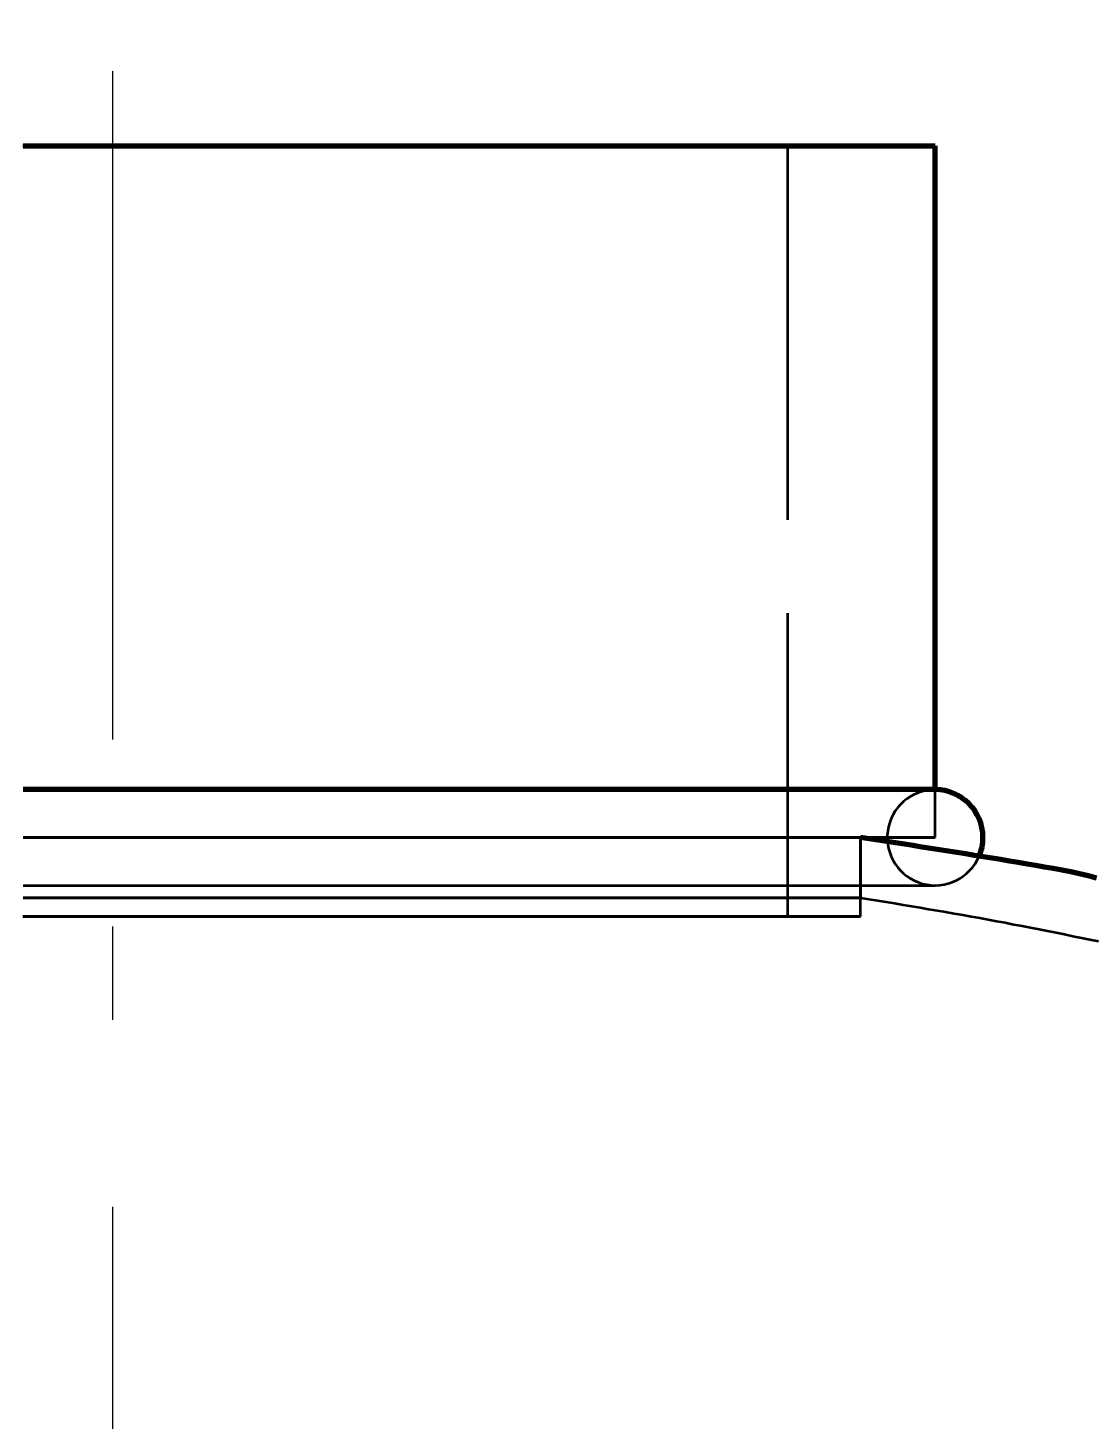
# Model space of a CAD drawing. Header units: millimetres. Extents: x 0 to 594, y 0 to 420.
# Drawn here: x 117.84 to 129.23, y 324.15 to 339.04 of the extents above; entities that cross this region are included whole.
import ezdxf

# ---------------------------------------------------------------- set-up
doc = ezdxf.new("R2010")
doc.units = ezdxf.units.MM
doc.linetypes.add('IRAM-E-TRAZOS', pattern=[5, 4, -1])
doc.linetypes.add('IRAM-F-TRAZO-PUNTO', pattern=[20, 15, -2, 1, -2])
for name, color, linetype, lineweight in [('01-VISIBLE', 7, 'CONTINUOUS', 70), ('02-OCULTA', 4, 'IRAM-E-TRAZOS', 35), ('03-EJE', 1, 'IRAM-F-TRAZO-PUNTO', 18), ('04-COTA', 3, 'CONTINUOUS', 18)]:
    doc.layers.add(name, color=color, linetype=linetype, lineweight=lineweight)
doc.styles.add('ISO3098', font='isocpeur.ttf')
doc.dimstyles.new('FLAMA-IRAM', dxfattribs={"dimtxt": 3.5, "dimasz": 3.5, "dimexe": 2, "dimexo": 1.5, "dimgap": 1, "dimtad": 1, "dimdec": 1, "dimtxsty": 'ISO3098', "dimblk": 'IRAM_FLECHA', "dimblk1": 'IRAM_FLECHA', "dimblk2": 'IRAM_FLECHA', "dimcen": 2.5, "dimclrd": 3, "dimclre": 3, "dimclrt": 3, "dimazin": 3, "dimtfac": 1, "dimtmove": 0, "dimatfit": 3, "dimlwd": 18, "dimlwe": 18})

# ---------------------------------------------------------------- blocks, each defined once
blk = doc.blocks.new('IRAM_FLECHA')
blk.add_solid([(0, 0), (-1, 0.125), (-1, -0.125)])

msp = doc.modelspace()

# ---------------------------------------------------------------- linework, layer by layer
at = {"layer": '01-VISIBLE'}
msp.add_line((127.55, 330.888), (127.55, 337.776), dxfattribs=at)
for points in [[(117.79, 337.776), (117.87, 337.776), (117.95, 337.776), (118.03, 337.776), (118.11, 337.776), (118.19, 337.776), (118.27, 337.776), (118.35, 337.776), (118.43, 337.776), (118.51, 337.776), (118.59, 337.776), (118.67, 337.776), (118.75, 337.776), (118.83, 337.776), (118.91, 337.776), (118.99, 337.776), (119.07, 337.776), (119.15, 337.776), (119.23, 337.776), (119.31, 337.776), (119.39, 337.776), (119.47, 337.776), (119.55, 337.776), (119.63, 337.776), (119.71, 337.776), (119.79, 337.776), (119.87, 337.776), (119.95, 337.776), (120.03, 337.776), (120.11, 337.776), (120.19, 337.776), (120.27, 337.776), (120.35, 337.776), (120.43, 337.776), (120.51, 337.776), (120.59, 337.776), (120.67, 337.776), (120.75, 337.776), (120.83, 337.776), (120.91, 337.776), (120.99, 337.776), (121.07, 337.776), (121.15, 337.776), (121.23, 337.776), (121.31, 337.776), (121.39, 337.776), (121.47, 337.776), (121.55, 337.776), (121.63, 337.776), (121.71, 337.776), (121.79, 337.776), (121.87, 337.776), (121.95, 337.776), (122.03, 337.776), (122.11, 337.776), (122.19, 337.776), (122.27, 337.776), (122.35, 337.776), (122.43, 337.776), (122.51, 337.776), (122.59, 337.776), (122.67, 337.776), (122.75, 337.776), (122.83, 337.776), (122.91, 337.776), (122.99, 337.776), (123.07, 337.776), (123.15, 337.776), (123.23, 337.776), (123.31, 337.776), (123.39, 337.776), (123.47, 337.776), (123.55, 337.776), (123.63, 337.776), (123.71, 337.776), (123.79, 337.776), (123.87, 337.776), (123.95, 337.776), (124.03, 337.776), (124.11, 337.776), (124.19, 337.776), (124.27, 337.776), (124.35, 337.776), (124.43, 337.776), (124.51, 337.776), (124.59, 337.776), (124.67, 337.776), (124.75, 337.776), (124.83, 337.776), (124.91, 337.776), (124.99, 337.776), (125.07, 337.776), (125.15, 337.776), (125.23, 337.776), (125.31, 337.776), (125.39, 337.776), (125.47, 337.776), (125.55, 337.776), (125.63, 337.776), (125.71, 337.776), (125.79, 337.776), (125.87, 337.776), (125.95, 337.776), (126.03, 337.776), (126.11, 337.776), (126.19, 337.776), (126.27, 337.776), (126.35, 337.776), (126.43, 337.776), (126.51, 337.776), (126.59, 337.776), (126.67, 337.776), (126.75, 337.776), (126.83, 337.776), (126.91, 337.776), (126.99, 337.776), (127.07, 337.776), (127.15, 337.776), (127.23, 337.776), (127.31, 337.776), (127.39, 337.776), (127.47, 337.776), (127.55, 337.776)], [(127.55, 330.888), (127.47, 330.888), (127.39, 330.888), (127.31, 330.888), (127.23, 330.888), (127.15, 330.888), (127.07, 330.888), (126.99, 330.888), (126.91, 330.888), (126.83, 330.888), (126.75, 330.888), (126.67, 330.888), (126.59, 330.888), (126.51, 330.888), (126.43, 330.888), (126.35, 330.888), (126.27, 330.888), (126.19, 330.888), (126.11, 330.888), (126.03, 330.888), (125.95, 330.888), (125.87, 330.888), (125.79, 330.888), (125.71, 330.888), (125.63, 330.888), (125.55, 330.888), (125.47, 330.888), (125.39, 330.888), (125.31, 330.888), (125.23, 330.888), (125.15, 330.888), (125.07, 330.888), (124.99, 330.888), (124.91, 330.888), (124.83, 330.888), (124.75, 330.888), (124.67, 330.888), (124.59, 330.888), (124.51, 330.888), (124.43, 330.888), (124.35, 330.888), (124.27, 330.888), (124.19, 330.888), (124.11, 330.888), (124.03, 330.888), (123.95, 330.888), (123.87, 330.888), (123.79, 330.888), (123.71, 330.888), (123.63, 330.888), (123.55, 330.888), (123.47, 330.888), (123.39, 330.888), (123.31, 330.888), (123.23, 330.888), (123.15, 330.888), (123.07, 330.888), (122.99, 330.888), (122.91, 330.888), (122.83, 330.888), (122.75, 330.888), (122.67, 330.888), (122.59, 330.888), (122.51, 330.888), (122.43, 330.888), (122.35, 330.888), (122.27, 330.888), (122.19, 330.888), (122.11, 330.888), (122.03, 330.888), (121.95, 330.888), (121.87, 330.888), (121.79, 330.888), (121.71, 330.888), (121.63, 330.888), (121.55, 330.888), (121.47, 330.888), (121.39, 330.888), (121.31, 330.888), (121.23, 330.888), (121.15, 330.888), (121.07, 330.888), (120.99, 330.888), (120.91, 330.888), (120.83, 330.888), (120.75, 330.888), (120.67, 330.888), (120.59, 330.888), (120.51, 330.888), (120.43, 330.888), (120.35, 330.888), (120.27, 330.888), (120.19, 330.888), (120.11, 330.888), (120.03, 330.888), (119.95, 330.888), (119.87, 330.888), (119.79, 330.888), (119.71, 330.888), (119.63, 330.888), (119.55, 330.888), (119.47, 330.888), (119.39, 330.888), (119.31, 330.888), (119.23, 330.888), (119.15, 330.888), (119.07, 330.888), (118.99, 330.888), (118.91, 330.888), (118.83, 330.888), (118.75, 330.888), (118.67, 330.888), (118.59, 330.888), (118.51, 330.888), (118.43, 330.888), (118.35, 330.888), (118.27, 330.888), (118.19, 330.888), (118.11, 330.888), (118.03, 330.888), (117.95, 330.888), (117.87, 330.888), (117.79, 330.888)], [(129.278, 329.942), (129.186, 329.966), (129.094, 329.987), (129.001, 330.007), (128.908, 330.025), (128.814, 330.043), (128.721, 330.06), (128.627, 330.076), (128.534, 330.092), (128.44, 330.108), (128.346, 330.124), (128.253, 330.139), (128.159, 330.155), (128.065, 330.17), (127.972, 330.185), (127.878, 330.2), (127.784, 330.215), (127.69, 330.23), (127.596, 330.244), (127.503, 330.259), (127.409, 330.274), (127.315, 330.289), (127.221, 330.303), (127.127, 330.318), (127.034, 330.332), (126.94, 330.347), (126.846, 330.361), (126.752, 330.376)]]:
    msp.add_lwpolyline(points, dxfattribs=at)
for start, end in [(0, 90), (-22.9058, 0)]:
    msp.add_arc((127.55, 330.376), 0.512, start, end, dxfattribs=at)
at = {"layer": '02-OCULTA'}
for p, q in [((125.97, 337.776), (125.97, 329.531)), ((127.55, 330.376), (127.55, 330.888)), ((126.75, 330.376), (126.75, 329.731)), ((126.752, 329.531), (126.752, 330.376))]:
    msp.add_line(p, q, dxfattribs=at)
for points in [[(125.97, 337.776), (125.89, 337.776), (125.81, 337.776), (125.729, 337.776), (125.649, 337.776), (125.569, 337.776), (125.489, 337.776), (125.408, 337.776), (125.328, 337.776), (125.248, 337.776), (125.168, 337.776), (125.088, 337.776), (125.007, 337.776), (124.927, 337.776), (124.847, 337.776), (124.767, 337.776), (124.686, 337.776), (124.606, 337.776), (124.526, 337.776), (124.446, 337.776), (124.366, 337.776), (124.285, 337.776), (124.205, 337.776), (124.125, 337.776), (124.045, 337.776), (123.964, 337.776), (123.884, 337.776), (123.804, 337.776), (123.724, 337.776), (123.644, 337.776), (123.563, 337.776), (123.483, 337.776), (123.403, 337.776), (123.323, 337.776), (123.242, 337.776), (123.162, 337.776), (123.082, 337.776), (123.002, 337.776), (122.922, 337.776), (122.841, 337.776), (122.761, 337.776), (122.681, 337.776), (122.601, 337.776), (122.52, 337.776), (122.44, 337.776), (122.36, 337.776), (122.28, 337.776), (122.2, 337.776), (122.119, 337.776), (122.039, 337.776), (121.959, 337.776), (121.879, 337.776), (121.798, 337.776), (121.718, 337.776), (121.638, 337.776), (121.558, 337.776), (121.478, 337.776), (121.397, 337.776), (121.317, 337.776), (121.237, 337.776), (121.157, 337.776), (121.076, 337.776), (120.996, 337.776), (120.916, 337.776), (120.836, 337.776), (120.756, 337.776), (120.675, 337.776), (120.595, 337.776), (120.515, 337.776), (120.435, 337.776), (120.354, 337.776), (120.274, 337.776), (120.194, 337.776), (120.114, 337.776), (120.034, 337.776), (119.953, 337.776), (119.873, 337.776), (119.793, 337.776), (119.713, 337.776), (119.632, 337.776), (119.552, 337.776), (119.472, 337.776), (119.392, 337.776), (119.312, 337.776), (119.231, 337.776), (119.151, 337.776), (119.071, 337.776), (118.991, 337.776), (118.91, 337.776), (118.83, 337.776), (118.75, 337.776), (118.67, 337.776), (118.59, 337.776), (118.509, 337.776), (118.429, 337.776), (118.349, 337.776), (118.269, 337.776), (118.188, 337.776), (118.108, 337.776), (118.028, 337.776), (117.948, 337.776), (117.868, 337.776), (117.787, 337.776)], [(117.787, 337.776), (117.868, 337.776), (117.948, 337.776), (118.028, 337.776), (118.108, 337.776), (118.188, 337.776), (118.269, 337.776), (118.349, 337.776), (118.429, 337.776), (118.509, 337.776), (118.59, 337.776), (118.67, 337.776), (118.75, 337.776), (118.83, 337.776), (118.91, 337.776), (118.991, 337.776), (119.071, 337.776), (119.151, 337.776), (119.231, 337.776), (119.312, 337.776), (119.392, 337.776), (119.472, 337.776), (119.552, 337.776), (119.632, 337.776), (119.713, 337.776), (119.793, 337.776), (119.873, 337.776), (119.953, 337.776), (120.034, 337.776), (120.114, 337.776), (120.194, 337.776), (120.274, 337.776), (120.354, 337.776), (120.435, 337.776), (120.515, 337.776), (120.595, 337.776), (120.675, 337.776), (120.756, 337.776), (120.836, 337.776), (120.916, 337.776), (120.996, 337.776), (121.076, 337.776), (121.157, 337.776), (121.237, 337.776), (121.317, 337.776), (121.397, 337.776), (121.478, 337.776), (121.558, 337.776), (121.638, 337.776), (121.718, 337.776), (121.798, 337.776), (121.879, 337.776), (121.959, 337.776), (122.039, 337.776), (122.119, 337.776), (122.2, 337.776), (122.28, 337.776), (122.36, 337.776), (122.44, 337.776), (122.52, 337.776), (122.601, 337.776), (122.681, 337.776), (122.761, 337.776), (122.841, 337.776), (122.922, 337.776), (123.002, 337.776), (123.082, 337.776), (123.162, 337.776), (123.242, 337.776), (123.323, 337.776), (123.403, 337.776), (123.483, 337.776), (123.563, 337.776), (123.644, 337.776), (123.724, 337.776), (123.804, 337.776), (123.884, 337.776), (123.964, 337.776), (124.045, 337.776), (124.125, 337.776), (124.205, 337.776), (124.285, 337.776), (124.366, 337.776), (124.446, 337.776), (124.526, 337.776), (124.606, 337.776), (124.686, 337.776), (124.767, 337.776), (124.847, 337.776), (124.927, 337.776), (125.007, 337.776), (125.088, 337.776), (125.168, 337.776), (125.248, 337.776), (125.328, 337.776), (125.408, 337.776), (125.489, 337.776), (125.569, 337.776), (125.649, 337.776), (125.729, 337.776), (125.81, 337.776), (125.89, 337.776), (125.97, 337.776)], [(127.55, 337.776), (127.47, 337.776), (127.39, 337.776), (127.31, 337.776), (127.23, 337.776), (127.15, 337.776), (127.07, 337.776), (126.99, 337.776), (126.91, 337.776), (126.83, 337.776), (126.75, 337.776), (126.67, 337.776), (126.59, 337.776), (126.51, 337.776), (126.43, 337.776), (126.35, 337.776), (126.27, 337.776), (126.19, 337.776), (126.11, 337.776), (126.03, 337.776), (125.95, 337.776), (125.87, 337.776), (125.79, 337.776), (125.71, 337.776), (125.63, 337.776), (125.55, 337.776), (125.47, 337.776), (125.39, 337.776), (125.31, 337.776), (125.23, 337.776), (125.15, 337.776), (125.07, 337.776), (124.99, 337.776), (124.91, 337.776), (124.83, 337.776), (124.75, 337.776), (124.67, 337.776), (124.59, 337.776), (124.51, 337.776), (124.43, 337.776), (124.35, 337.776), (124.27, 337.776), (124.19, 337.776), (124.11, 337.776), (124.03, 337.776), (123.95, 337.776), (123.87, 337.776), (123.79, 337.776), (123.71, 337.776), (123.63, 337.776), (123.55, 337.776), (123.47, 337.776), (123.39, 337.776), (123.31, 337.776), (123.23, 337.776), (123.15, 337.776), (123.07, 337.776), (122.99, 337.776), (122.91, 337.776), (122.83, 337.776), (122.75, 337.776), (122.67, 337.776), (122.59, 337.776), (122.51, 337.776), (122.43, 337.776), (122.35, 337.776), (122.27, 337.776), (122.19, 337.776), (122.11, 337.776), (122.03, 337.776), (121.95, 337.776), (121.87, 337.776), (121.79, 337.776), (121.71, 337.776), (121.63, 337.776), (121.55, 337.776), (121.47, 337.776), (121.39, 337.776), (121.31, 337.776), (121.23, 337.776), (121.15, 337.776), (121.07, 337.776), (120.99, 337.776), (120.91, 337.776), (120.83, 337.776), (120.75, 337.776), (120.67, 337.776), (120.59, 337.776), (120.51, 337.776), (120.43, 337.776), (120.35, 337.776), (120.27, 337.776), (120.19, 337.776), (120.11, 337.776), (120.03, 337.776), (119.95, 337.776), (119.87, 337.776), (119.79, 337.776), (119.71, 337.776), (119.63, 337.776), (119.55, 337.776), (119.47, 337.776), (119.39, 337.776), (119.31, 337.776), (119.23, 337.776), (119.15, 337.776), (119.07, 337.776), (118.99, 337.776), (118.91, 337.776), (118.83, 337.776), (118.75, 337.776), (118.67, 337.776), (118.59, 337.776), (118.51, 337.776), (118.43, 337.776), (118.35, 337.776), (118.27, 337.776), (118.19, 337.776), (118.11, 337.776), (118.03, 337.776), (117.95, 337.776), (117.87, 337.776), (117.79, 337.776)], [(127.55, 330.888), (127.47, 330.888), (127.39, 330.888), (127.31, 330.888), (127.23, 330.888), (127.15, 330.888), (127.07, 330.888), (126.99, 330.888), (126.91, 330.888), (126.83, 330.888), (126.75, 330.888), (126.67, 330.888), (126.59, 330.888), (126.51, 330.888), (126.43, 330.888), (126.35, 330.888), (126.27, 330.888), (126.19, 330.888), (126.11, 330.888), (126.03, 330.888), (125.95, 330.888), (125.87, 330.888), (125.79, 330.888), (125.71, 330.888), (125.63, 330.888), (125.55, 330.888), (125.47, 330.888), (125.39, 330.888), (125.31, 330.888), (125.23, 330.888), (125.15, 330.888), (125.07, 330.888), (124.99, 330.888), (124.91, 330.888), (124.83, 330.888), (124.75, 330.888), (124.67, 330.888), (124.59, 330.888), (124.51, 330.888), (124.43, 330.888), (124.35, 330.888), (124.27, 330.888), (124.19, 330.888), (124.11, 330.888), (124.03, 330.888), (123.95, 330.888), (123.87, 330.888), (123.79, 330.888), (123.71, 330.888), (123.63, 330.888), (123.55, 330.888), (123.47, 330.888), (123.39, 330.888), (123.31, 330.888), (123.23, 330.888), (123.15, 330.888), (123.07, 330.888), (122.99, 330.888), (122.91, 330.888), (122.83, 330.888), (122.75, 330.888), (122.67, 330.888), (122.59, 330.888), (122.51, 330.888), (122.43, 330.888), (122.35, 330.888), (122.27, 330.888), (122.19, 330.888), (122.11, 330.888), (122.03, 330.888), (121.95, 330.888), (121.87, 330.888), (121.79, 330.888), (121.71, 330.888), (121.63, 330.888), (121.55, 330.888), (121.47, 330.888), (121.39, 330.888), (121.31, 330.888), (121.23, 330.888), (121.15, 330.888), (121.07, 330.888), (120.99, 330.888), (120.91, 330.888), (120.83, 330.888), (120.75, 330.888), (120.67, 330.888), (120.59, 330.888), (120.51, 330.888), (120.43, 330.888), (120.35, 330.888), (120.27, 330.888), (120.19, 330.888), (120.11, 330.888), (120.03, 330.888), (119.95, 330.888), (119.87, 330.888), (119.79, 330.888), (119.71, 330.888), (119.63, 330.888), (119.55, 330.888), (119.47, 330.888), (119.39, 330.888), (119.31, 330.888), (119.23, 330.888), (119.15, 330.888), (119.07, 330.888), (118.99, 330.888), (118.91, 330.888), (118.83, 330.888), (118.75, 330.888), (118.67, 330.888), (118.59, 330.888), (118.51, 330.888), (118.43, 330.888), (118.35, 330.888), (118.27, 330.888), (118.19, 330.888), (118.11, 330.888), (118.03, 330.888), (117.95, 330.888), (117.87, 330.888), (117.79, 330.888)], [(126.75, 330.376), (126.67, 330.376), (126.59, 330.376), (126.51, 330.376), (126.43, 330.376), (126.35, 330.376), (126.27, 330.376), (126.19, 330.376), (126.11, 330.376), (126.03, 330.376), (125.95, 330.376), (125.87, 330.376), (125.79, 330.376), (125.71, 330.376), (125.63, 330.376), (125.55, 330.376), (125.47, 330.376), (125.39, 330.376), (125.31, 330.376), (125.23, 330.376), (125.15, 330.376), (125.07, 330.376), (124.99, 330.376), (124.91, 330.376), (124.83, 330.376), (124.75, 330.376), (124.67, 330.376), (124.59, 330.376), (124.51, 330.376), (124.43, 330.376), (124.35, 330.376), (124.27, 330.376), (124.19, 330.376), (124.11, 330.376), (124.03, 330.376), (123.95, 330.376), (123.87, 330.376), (123.79, 330.376), (123.71, 330.376), (123.63, 330.376), (123.55, 330.376), (123.47, 330.376), (123.39, 330.376), (123.31, 330.376), (123.23, 330.376), (123.15, 330.376), (123.07, 330.376), (122.99, 330.376), (122.91, 330.376), (122.83, 330.376), (122.75, 330.376), (122.67, 330.376), (122.59, 330.376), (122.51, 330.376), (122.43, 330.376), (122.35, 330.376), (122.27, 330.376), (122.19, 330.376), (122.11, 330.376), (122.03, 330.376), (121.95, 330.376), (121.87, 330.376), (121.79, 330.376), (121.71, 330.376), (121.63, 330.376), (121.55, 330.376), (121.47, 330.376), (121.39, 330.376), (121.31, 330.376), (121.23, 330.376), (121.15, 330.376), (121.07, 330.376), (120.99, 330.376), (120.91, 330.376), (120.83, 330.376), (120.75, 330.376), (120.67, 330.376), (120.59, 330.376), (120.51, 330.376), (120.43, 330.376), (120.35, 330.376), (120.27, 330.376), (120.19, 330.376), (120.11, 330.376), (120.03, 330.376), (119.95, 330.376), (119.87, 330.376), (119.79, 330.376), (119.71, 330.376), (119.63, 330.376), (119.55, 330.376), (119.47, 330.376), (119.39, 330.376), (119.31, 330.376), (119.23, 330.376), (119.15, 330.376), (119.07, 330.376), (118.99, 330.376), (118.91, 330.376), (118.83, 330.376), (118.75, 330.376), (118.67, 330.376), (118.59, 330.376), (118.51, 330.376), (118.43, 330.376), (118.35, 330.376), (118.27, 330.376), (118.19, 330.376), (118.11, 330.376), (118.03, 330.376), (117.95, 330.376), (117.87, 330.376), (117.79, 330.376)], [(117.79, 330.376), (117.87, 330.376), (117.95, 330.376), (118.03, 330.376), (118.11, 330.376), (118.19, 330.376), (118.27, 330.376), (118.35, 330.376), (118.43, 330.376), (118.51, 330.376), (118.59, 330.376), (118.67, 330.376), (118.75, 330.376), (118.83, 330.376), (118.91, 330.376), (118.99, 330.376), (119.07, 330.376), (119.15, 330.376), (119.23, 330.376), (119.31, 330.376), (119.39, 330.376), (119.47, 330.376), (119.55, 330.376), (119.63, 330.376), (119.71, 330.376), (119.79, 330.376), (119.87, 330.376), (119.95, 330.376), (120.03, 330.376), (120.11, 330.376), (120.19, 330.376), (120.27, 330.376), (120.35, 330.376), (120.43, 330.376), (120.51, 330.376), (120.59, 330.376), (120.67, 330.376), (120.75, 330.376), (120.83, 330.376), (120.91, 330.376), (120.99, 330.376), (121.07, 330.376), (121.15, 330.376), (121.23, 330.376), (121.31, 330.376), (121.39, 330.376), (121.47, 330.376), (121.55, 330.376), (121.63, 330.376), (121.71, 330.376), (121.79, 330.376), (121.87, 330.376), (121.95, 330.376), (122.03, 330.376), (122.11, 330.376), (122.19, 330.376), (122.27, 330.376), (122.35, 330.376), (122.43, 330.376), (122.51, 330.376), (122.59, 330.376), (122.67, 330.376), (122.75, 330.376), (122.83, 330.376), (122.91, 330.376), (122.99, 330.376), (123.07, 330.376), (123.15, 330.376), (123.23, 330.376), (123.31, 330.376), (123.39, 330.376), (123.47, 330.376), (123.55, 330.376), (123.63, 330.376), (123.71, 330.376), (123.79, 330.376), (123.87, 330.376), (123.95, 330.376), (124.03, 330.376), (124.11, 330.376), (124.19, 330.376), (124.27, 330.376), (124.35, 330.376), (124.43, 330.376), (124.51, 330.376), (124.59, 330.376), (124.67, 330.376), (124.75, 330.376), (124.83, 330.376), (124.91, 330.376), (124.99, 330.376), (125.07, 330.376), (125.15, 330.376), (125.23, 330.376), (125.31, 330.376), (125.39, 330.376), (125.47, 330.376), (125.55, 330.376), (125.63, 330.376), (125.71, 330.376), (125.79, 330.376), (125.87, 330.376), (125.95, 330.376), (126.03, 330.376), (126.11, 330.376), (126.19, 330.376), (126.27, 330.376), (126.35, 330.376), (126.43, 330.376), (126.51, 330.376), (126.59, 330.376), (126.67, 330.376), (126.75, 330.376)], [(126.752, 330.376), (126.672, 330.376), (126.592, 330.376), (126.512, 330.376), (126.432, 330.376), (126.352, 330.376), (126.272, 330.376), (126.192, 330.376), (126.112, 330.376), (126.032, 330.376), (125.952, 330.376), (125.872, 330.376), (125.792, 330.376), (125.712, 330.376), (125.632, 330.376), (125.552, 330.376), (125.472, 330.376), (125.392, 330.376), (125.312, 330.376), (125.232, 330.376), (125.152, 330.376), (125.072, 330.376), (124.992, 330.376), (124.912, 330.376), (124.832, 330.376), (124.751, 330.376), (124.671, 330.376), (124.591, 330.376), (124.511, 330.376), (124.431, 330.376), (124.351, 330.376), (124.271, 330.376), (124.191, 330.376), (124.111, 330.376), (124.031, 330.376), (123.951, 330.376), (123.871, 330.376), (123.791, 330.376), (123.711, 330.376), (123.631, 330.376), (123.551, 330.376), (123.471, 330.376), (123.391, 330.376), (123.311, 330.376), (123.231, 330.376), (123.151, 330.376), (123.071, 330.376), (122.991, 330.376), (122.911, 330.376), (122.831, 330.376), (122.751, 330.376), (122.671, 330.376), (122.591, 330.376), (122.511, 330.376), (122.431, 330.376), (122.351, 330.376), (122.271, 330.376), (122.191, 330.376), (122.111, 330.376), (122.031, 330.376), (121.951, 330.376), (121.871, 330.376), (121.791, 330.376), (121.711, 330.376), (121.631, 330.376), (121.551, 330.376), (121.471, 330.376), (121.391, 330.376), (121.311, 330.376), (121.231, 330.376), (121.151, 330.376), (121.071, 330.376), (120.991, 330.376), (120.911, 330.376), (120.831, 330.376), (120.751, 330.376), (120.67, 330.376), (120.59, 330.376), (120.51, 330.376), (120.43, 330.376), (120.35, 330.376), (120.27, 330.376), (120.19, 330.376), (120.11, 330.376), (120.03, 330.376), (119.95, 330.376), (119.87, 330.376), (119.79, 330.376), (119.71, 330.376), (119.63, 330.376), (119.55, 330.376), (119.47, 330.376), (119.39, 330.376), (119.31, 330.376), (119.23, 330.376), (119.15, 330.376), (119.07, 330.376), (118.99, 330.376), (118.91, 330.376), (118.83, 330.376), (118.75, 330.376), (118.67, 330.376), (118.59, 330.376), (118.51, 330.376), (118.43, 330.376), (118.35, 330.376), (118.27, 330.376), (118.19, 330.376), (118.11, 330.376), (118.03, 330.376), (117.95, 330.376), (117.87, 330.376), (117.79, 330.376)], [(117.79, 330.376), (117.87, 330.376), (117.95, 330.376), (118.03, 330.376), (118.11, 330.376), (118.19, 330.376), (118.27, 330.376), (118.35, 330.376), (118.43, 330.376), (118.51, 330.376), (118.59, 330.376), (118.67, 330.376), (118.75, 330.376), (118.83, 330.376), (118.91, 330.376), (118.99, 330.376), (119.07, 330.376), (119.15, 330.376), (119.23, 330.376), (119.31, 330.376), (119.39, 330.376), (119.47, 330.376), (119.55, 330.376), (119.63, 330.376), (119.71, 330.376), (119.79, 330.376), (119.87, 330.376), (119.95, 330.376), (120.03, 330.376), (120.11, 330.376), (120.19, 330.376), (120.27, 330.376), (120.35, 330.376), (120.43, 330.376), (120.51, 330.376), (120.59, 330.376), (120.67, 330.376), (120.751, 330.376), (120.831, 330.376), (120.911, 330.376), (120.991, 330.376), (121.071, 330.376), (121.151, 330.376), (121.231, 330.376), (121.311, 330.376), (121.391, 330.376), (121.471, 330.376), (121.551, 330.376), (121.631, 330.376), (121.711, 330.376), (121.791, 330.376), (121.871, 330.376), (121.951, 330.376), (122.031, 330.376), (122.111, 330.376), (122.191, 330.376), (122.271, 330.376), (122.351, 330.376), (122.431, 330.376), (122.511, 330.376), (122.591, 330.376), (122.671, 330.376), (122.751, 330.376), (122.831, 330.376), (122.911, 330.376), (122.991, 330.376), (123.071, 330.376), (123.151, 330.376), (123.231, 330.376), (123.311, 330.376), (123.391, 330.376), (123.471, 330.376), (123.551, 330.376), (123.631, 330.376), (123.711, 330.376), (123.791, 330.376), (123.871, 330.376), (123.951, 330.376), (124.031, 330.376), (124.111, 330.376), (124.191, 330.376), (124.271, 330.376), (124.351, 330.376), (124.431, 330.376), (124.511, 330.376), (124.591, 330.376), (124.671, 330.376), (124.751, 330.376), (124.832, 330.376), (124.912, 330.376), (124.992, 330.376), (125.072, 330.376), (125.152, 330.376), (125.232, 330.376), (125.312, 330.376), (125.392, 330.376), (125.472, 330.376), (125.552, 330.376), (125.632, 330.376), (125.712, 330.376), (125.792, 330.376), (125.872, 330.376), (125.952, 330.376), (126.032, 330.376), (126.112, 330.376), (126.192, 330.376), (126.272, 330.376), (126.352, 330.376), (126.432, 330.376), (126.512, 330.376), (126.592, 330.376), (126.672, 330.376), (126.752, 330.376)], [(127.55, 330.376), (127.47, 330.376), (127.39, 330.376), (127.31, 330.376), (127.23, 330.376), (127.15, 330.376), (127.07, 330.376), (126.99, 330.376), (126.91, 330.376), (126.83, 330.376), (126.75, 330.376), (126.67, 330.376), (126.59, 330.376), (126.51, 330.376), (126.43, 330.376), (126.35, 330.376), (126.27, 330.376), (126.19, 330.376), (126.11, 330.376), (126.03, 330.376), (125.95, 330.376), (125.87, 330.376), (125.79, 330.376), (125.71, 330.376), (125.63, 330.376), (125.55, 330.376), (125.47, 330.376), (125.39, 330.376), (125.31, 330.376), (125.23, 330.376), (125.15, 330.376), (125.07, 330.376), (124.99, 330.376), (124.91, 330.376), (124.83, 330.376), (124.75, 330.376), (124.67, 330.376), (124.59, 330.376), (124.51, 330.376), (124.43, 330.376), (124.35, 330.376), (124.27, 330.376), (124.19, 330.376), (124.11, 330.376), (124.03, 330.376), (123.95, 330.376), (123.87, 330.376), (123.79, 330.376), (123.71, 330.376), (123.63, 330.376), (123.55, 330.376), (123.47, 330.376), (123.39, 330.376), (123.31, 330.376), (123.23, 330.376), (123.15, 330.376), (123.07, 330.376), (122.99, 330.376), (122.91, 330.376), (122.83, 330.376), (122.75, 330.376), (122.67, 330.376), (122.59, 330.376), (122.51, 330.376), (122.43, 330.376), (122.35, 330.376), (122.27, 330.376), (122.19, 330.376), (122.11, 330.376), (122.03, 330.376), (121.95, 330.376), (121.87, 330.376), (121.79, 330.376), (121.71, 330.376), (121.63, 330.376), (121.55, 330.376), (121.47, 330.376), (121.39, 330.376), (121.31, 330.376), (121.23, 330.376), (121.15, 330.376), (121.07, 330.376), (120.99, 330.376), (120.91, 330.376), (120.83, 330.376), (120.75, 330.376), (120.67, 330.376), (120.59, 330.376), (120.51, 330.376), (120.43, 330.376), (120.35, 330.376), (120.27, 330.376), (120.19, 330.376), (120.11, 330.376), (120.03, 330.376), (119.95, 330.376), (119.87, 330.376), (119.79, 330.376), (119.71, 330.376), (119.63, 330.376), (119.55, 330.376), (119.47, 330.376), (119.39, 330.376), (119.31, 330.376), (119.23, 330.376), (119.15, 330.376), (119.07, 330.376), (118.99, 330.376), (118.91, 330.376), (118.83, 330.376), (118.75, 330.376), (118.67, 330.376), (118.59, 330.376), (118.51, 330.376), (118.43, 330.376), (118.35, 330.376), (118.27, 330.376), (118.19, 330.376), (118.11, 330.376), (118.03, 330.376), (117.95, 330.376), (117.87, 330.376), (117.79, 330.376)], [(117.79, 330.376), (117.87, 330.376), (117.95, 330.376), (118.03, 330.376), (118.11, 330.376), (118.19, 330.376), (118.27, 330.376), (118.35, 330.376), (118.43, 330.376), (118.51, 330.376), (118.59, 330.376), (118.67, 330.376), (118.75, 330.376), (118.83, 330.376), (118.91, 330.376), (118.99, 330.376), (119.07, 330.376), (119.15, 330.376), (119.23, 330.376), (119.31, 330.376), (119.39, 330.376), (119.47, 330.376), (119.55, 330.376), (119.63, 330.376), (119.71, 330.376), (119.79, 330.376), (119.87, 330.376), (119.95, 330.376), (120.03, 330.376), (120.11, 330.376), (120.19, 330.376), (120.27, 330.376), (120.35, 330.376), (120.43, 330.376), (120.51, 330.376), (120.59, 330.376), (120.67, 330.376), (120.75, 330.376), (120.83, 330.376), (120.91, 330.376), (120.99, 330.376), (121.07, 330.376), (121.15, 330.376), (121.23, 330.376), (121.31, 330.376), (121.39, 330.376), (121.47, 330.376), (121.55, 330.376), (121.63, 330.376), (121.71, 330.376), (121.79, 330.376), (121.87, 330.376), (121.95, 330.376), (122.03, 330.376), (122.11, 330.376), (122.19, 330.376), (122.27, 330.376), (122.35, 330.376), (122.43, 330.376), (122.51, 330.376), (122.59, 330.376), (122.67, 330.376), (122.75, 330.376), (122.83, 330.376), (122.91, 330.376), (122.99, 330.376), (123.07, 330.376), (123.15, 330.376), (123.23, 330.376), (123.31, 330.376), (123.39, 330.376), (123.47, 330.376), (123.55, 330.376), (123.63, 330.376), (123.71, 330.376), (123.79, 330.376), (123.87, 330.376), (123.95, 330.376), (124.03, 330.376), (124.11, 330.376), (124.19, 330.376), (124.27, 330.376), (124.35, 330.376), (124.43, 330.376), (124.51, 330.376), (124.59, 330.376), (124.67, 330.376), (124.75, 330.376), (124.83, 330.376), (124.91, 330.376), (124.99, 330.376), (125.07, 330.376), (125.15, 330.376), (125.23, 330.376), (125.31, 330.376), (125.39, 330.376), (125.47, 330.376), (125.55, 330.376), (125.63, 330.376), (125.71, 330.376), (125.79, 330.376), (125.87, 330.376), (125.95, 330.376), (126.03, 330.376), (126.11, 330.376), (126.19, 330.376), (126.27, 330.376), (126.35, 330.376), (126.43, 330.376), (126.51, 330.376), (126.59, 330.376), (126.67, 330.376), (126.75, 330.376), (126.83, 330.376), (126.91, 330.376), (126.99, 330.376), (127.07, 330.376), (127.15, 330.376), (127.23, 330.376), (127.31, 330.376), (127.39, 330.376), (127.47, 330.376), (127.55, 330.376)], [(126.752, 330.376), (126.752, 330.376), (126.751, 330.376), (126.751, 330.376), (126.751, 330.376), (126.75, 330.376), (126.75, 330.376)], [(117.79, 329.864), (117.87, 329.864), (117.95, 329.864), (118.03, 329.864), (118.11, 329.864), (118.19, 329.864), (118.27, 329.864), (118.35, 329.864), (118.43, 329.864), (118.51, 329.864), (118.59, 329.864), (118.67, 329.864), (118.75, 329.864), (118.83, 329.864), (118.91, 329.864), (118.99, 329.864), (119.07, 329.864), (119.15, 329.864), (119.23, 329.864), (119.31, 329.864), (119.39, 329.864), (119.47, 329.864), (119.55, 329.864), (119.63, 329.864), (119.71, 329.864), (119.79, 329.864), (119.87, 329.864), (119.95, 329.864), (120.03, 329.864), (120.11, 329.864), (120.19, 329.864), (120.27, 329.864), (120.35, 329.864), (120.43, 329.864), (120.51, 329.864), (120.59, 329.864), (120.67, 329.864), (120.75, 329.864), (120.83, 329.864), (120.91, 329.864), (120.99, 329.864), (121.07, 329.864), (121.15, 329.864), (121.23, 329.864), (121.31, 329.864), (121.39, 329.864), (121.47, 329.864), (121.55, 329.864), (121.63, 329.864), (121.71, 329.864), (121.79, 329.864), (121.87, 329.864), (121.95, 329.864), (122.03, 329.864), (122.11, 329.864), (122.19, 329.864), (122.27, 329.864), (122.35, 329.864), (122.43, 329.864), (122.51, 329.864), (122.59, 329.864), (122.67, 329.864), (122.75, 329.864), (122.83, 329.864), (122.91, 329.864), (122.99, 329.864), (123.07, 329.864), (123.15, 329.864), (123.23, 329.864), (123.31, 329.864), (123.39, 329.864), (123.47, 329.864), (123.55, 329.864), (123.63, 329.864), (123.71, 329.864), (123.79, 329.864), (123.87, 329.864), (123.95, 329.864), (124.03, 329.864), (124.11, 329.864), (124.19, 329.864), (124.27, 329.864), (124.35, 329.864), (124.43, 329.864), (124.51, 329.864), (124.59, 329.864), (124.67, 329.864), (124.75, 329.864), (124.83, 329.864), (124.91, 329.864), (124.99, 329.864), (125.07, 329.864), (125.15, 329.864), (125.23, 329.864), (125.31, 329.864), (125.39, 329.864), (125.47, 329.864), (125.55, 329.864), (125.63, 329.864), (125.71, 329.864), (125.79, 329.864), (125.87, 329.864), (125.95, 329.864), (126.03, 329.864), (126.11, 329.864), (126.19, 329.864), (126.27, 329.864), (126.35, 329.864), (126.43, 329.864), (126.51, 329.864), (126.59, 329.864), (126.67, 329.864), (126.75, 329.864), (126.83, 329.864), (126.91, 329.864), (126.99, 329.864), (127.07, 329.864), (127.15, 329.864), (127.23, 329.864), (127.31, 329.864), (127.39, 329.864), (127.47, 329.864), (127.55, 329.864)], [(117.79, 329.864), (117.87, 329.864), (117.95, 329.864), (118.03, 329.864), (118.11, 329.864), (118.19, 329.864), (118.27, 329.864), (118.35, 329.864), (118.43, 329.864), (118.51, 329.864), (118.59, 329.864), (118.67, 329.864), (118.75, 329.864), (118.83, 329.864), (118.91, 329.864), (118.99, 329.864), (119.07, 329.864), (119.15, 329.864), (119.23, 329.864), (119.31, 329.864), (119.39, 329.864), (119.47, 329.864), (119.55, 329.864), (119.63, 329.864), (119.71, 329.864), (119.79, 329.864), (119.87, 329.864), (119.95, 329.864), (120.03, 329.864), (120.11, 329.864), (120.19, 329.864), (120.27, 329.864), (120.35, 329.864), (120.43, 329.864), (120.51, 329.864), (120.59, 329.864), (120.67, 329.864), (120.75, 329.864), (120.83, 329.864), (120.91, 329.864), (120.99, 329.864), (121.07, 329.864), (121.15, 329.864), (121.23, 329.864), (121.31, 329.864), (121.39, 329.864), (121.47, 329.864), (121.55, 329.864), (121.63, 329.864), (121.71, 329.864), (121.79, 329.864), (121.87, 329.864), (121.95, 329.864), (122.03, 329.864), (122.11, 329.864), (122.19, 329.864), (122.27, 329.864), (122.35, 329.864), (122.43, 329.864), (122.51, 329.864), (122.59, 329.864), (122.67, 329.864), (122.75, 329.864), (122.83, 329.864), (122.91, 329.864), (122.99, 329.864), (123.07, 329.864), (123.15, 329.864), (123.23, 329.864), (123.31, 329.864), (123.39, 329.864), (123.47, 329.864), (123.55, 329.864), (123.63, 329.864), (123.71, 329.864), (123.79, 329.864), (123.87, 329.864), (123.95, 329.864), (124.03, 329.864), (124.11, 329.864), (124.19, 329.864), (124.27, 329.864), (124.35, 329.864), (124.43, 329.864), (124.51, 329.864), (124.59, 329.864), (124.67, 329.864), (124.75, 329.864), (124.83, 329.864), (124.91, 329.864), (124.99, 329.864), (125.07, 329.864), (125.15, 329.864), (125.23, 329.864), (125.31, 329.864), (125.39, 329.864), (125.47, 329.864), (125.55, 329.864), (125.63, 329.864), (125.71, 329.864), (125.79, 329.864), (125.87, 329.864), (125.95, 329.864), (126.03, 329.864), (126.11, 329.864), (126.19, 329.864), (126.27, 329.864), (126.35, 329.864), (126.43, 329.864), (126.51, 329.864), (126.59, 329.864), (126.67, 329.864), (126.75, 329.864), (126.83, 329.864), (126.91, 329.864), (126.99, 329.864), (127.07, 329.864), (127.15, 329.864), (127.23, 329.864), (127.31, 329.864), (127.39, 329.864), (127.47, 329.864), (127.55, 329.864)], [(126.75, 329.731), (126.67, 329.731), (126.59, 329.731), (126.51, 329.731), (126.43, 329.731), (126.35, 329.731), (126.27, 329.731), (126.19, 329.731), (126.11, 329.731), (126.03, 329.731), (125.95, 329.731), (125.87, 329.731), (125.79, 329.731), (125.71, 329.731), (125.63, 329.731), (125.55, 329.731), (125.47, 329.731), (125.39, 329.731), (125.31, 329.731), (125.23, 329.731), (125.15, 329.731), (125.07, 329.731), (124.99, 329.731), (124.91, 329.731), (124.83, 329.731), (124.75, 329.731), (124.67, 329.731), (124.59, 329.731), (124.51, 329.731), (124.43, 329.731), (124.35, 329.731), (124.27, 329.731), (124.19, 329.731), (124.11, 329.731), (124.03, 329.731), (123.95, 329.731), (123.87, 329.731), (123.79, 329.731), (123.71, 329.731), (123.63, 329.731), (123.55, 329.731), (123.47, 329.731), (123.39, 329.731), (123.31, 329.731), (123.23, 329.731), (123.15, 329.731), (123.07, 329.731), (122.99, 329.731), (122.91, 329.731), (122.83, 329.731), (122.75, 329.731), (122.67, 329.731), (122.59, 329.731), (122.51, 329.731), (122.43, 329.731), (122.35, 329.731), (122.27, 329.731), (122.19, 329.731), (122.11, 329.731), (122.03, 329.731), (121.95, 329.731), (121.87, 329.731), (121.79, 329.731), (121.71, 329.731), (121.63, 329.731), (121.55, 329.731), (121.47, 329.731), (121.39, 329.731), (121.31, 329.731), (121.23, 329.731), (121.15, 329.731), (121.07, 329.731), (120.99, 329.731), (120.91, 329.731), (120.83, 329.731), (120.75, 329.731), (120.67, 329.731), (120.59, 329.731), (120.51, 329.731), (120.43, 329.731), (120.35, 329.731), (120.27, 329.731), (120.19, 329.731), (120.11, 329.731), (120.03, 329.731), (119.95, 329.731), (119.87, 329.731), (119.79, 329.731), (119.71, 329.731), (119.63, 329.731), (119.55, 329.731), (119.47, 329.731), (119.39, 329.731), (119.31, 329.731), (119.23, 329.731), (119.15, 329.731), (119.07, 329.731), (118.99, 329.731), (118.91, 329.731), (118.83, 329.731), (118.75, 329.731), (118.67, 329.731), (118.59, 329.731), (118.51, 329.731), (118.43, 329.731), (118.35, 329.731), (118.27, 329.731), (118.19, 329.731), (118.11, 329.731), (118.03, 329.731), (117.95, 329.731), (117.87, 329.731), (117.79, 329.731)], [(117.79, 329.731), (117.87, 329.731), (117.95, 329.731), (118.03, 329.731), (118.11, 329.731), (118.19, 329.731), (118.27, 329.731), (118.35, 329.731), (118.43, 329.731), (118.51, 329.731), (118.59, 329.731), (118.67, 329.731), (118.75, 329.731), (118.83, 329.731), (118.91, 329.731), (118.99, 329.731), (119.07, 329.731), (119.15, 329.731), (119.23, 329.731), (119.31, 329.731), (119.39, 329.731), (119.47, 329.731), (119.55, 329.731), (119.63, 329.731), (119.71, 329.731), (119.79, 329.731), (119.87, 329.731), (119.95, 329.731), (120.03, 329.731), (120.11, 329.731), (120.19, 329.731), (120.27, 329.731), (120.35, 329.731), (120.43, 329.731), (120.51, 329.731), (120.59, 329.731), (120.67, 329.731), (120.75, 329.731), (120.83, 329.731), (120.91, 329.731), (120.99, 329.731), (121.07, 329.731), (121.15, 329.731), (121.23, 329.731), (121.31, 329.731), (121.39, 329.731), (121.47, 329.731), (121.55, 329.731), (121.63, 329.731), (121.71, 329.731), (121.79, 329.731), (121.87, 329.731), (121.95, 329.731), (122.03, 329.731), (122.11, 329.731), (122.19, 329.731), (122.27, 329.731), (122.35, 329.731), (122.43, 329.731), (122.51, 329.731), (122.59, 329.731), (122.67, 329.731), (122.75, 329.731), (122.83, 329.731), (122.91, 329.731), (122.99, 329.731), (123.07, 329.731), (123.15, 329.731), (123.23, 329.731), (123.31, 329.731), (123.39, 329.731), (123.47, 329.731), (123.55, 329.731), (123.63, 329.731), (123.71, 329.731), (123.79, 329.731), (123.87, 329.731), (123.95, 329.731), (124.03, 329.731), (124.11, 329.731), (124.19, 329.731), (124.27, 329.731), (124.35, 329.731), (124.43, 329.731), (124.51, 329.731), (124.59, 329.731), (124.67, 329.731), (124.75, 329.731), (124.83, 329.731), (124.91, 329.731), (124.99, 329.731), (125.07, 329.731), (125.15, 329.731), (125.23, 329.731), (125.31, 329.731), (125.39, 329.731), (125.47, 329.731), (125.55, 329.731), (125.63, 329.731), (125.71, 329.731), (125.79, 329.731), (125.87, 329.731), (125.95, 329.731), (126.03, 329.731), (126.11, 329.731), (126.19, 329.731), (126.27, 329.731), (126.35, 329.731), (126.43, 329.731), (126.51, 329.731), (126.59, 329.731), (126.67, 329.731), (126.75, 329.731)], [(126.75, 329.731), (126.841, 329.716), (126.933, 329.702), (127.024, 329.687), (127.115, 329.672), (127.207, 329.657), (127.298, 329.642), (127.389, 329.627), (127.48, 329.611), (127.571, 329.596), (127.662, 329.58), (127.753, 329.564), (127.845, 329.548), (127.936, 329.532), (128.027, 329.515), (128.118, 329.498), (128.208, 329.482), (128.299, 329.465), (128.39, 329.447), (128.481, 329.43), (128.572, 329.413), (128.663, 329.395), (128.753, 329.377), (128.844, 329.359), (128.935, 329.341), (129.025, 329.322), (129.116, 329.304), (129.207, 329.285), (129.297, 329.266)], [(125.97, 329.531), (125.89, 329.531), (125.81, 329.531), (125.729, 329.531), (125.649, 329.531), (125.569, 329.531), (125.489, 329.531), (125.408, 329.531), (125.328, 329.531), (125.248, 329.531), (125.168, 329.531), (125.088, 329.531), (125.007, 329.531), (124.927, 329.531), (124.847, 329.531), (124.767, 329.531), (124.686, 329.531), (124.606, 329.531), (124.526, 329.531), (124.446, 329.531), (124.366, 329.531), (124.285, 329.531), (124.205, 329.531), (124.125, 329.531), (124.045, 329.531), (123.964, 329.531), (123.884, 329.531), (123.804, 329.531), (123.724, 329.531), (123.644, 329.531), (123.563, 329.531), (123.483, 329.531), (123.403, 329.531), (123.323, 329.531), (123.242, 329.531), (123.162, 329.531), (123.082, 329.531), (123.002, 329.531), (122.922, 329.531), (122.841, 329.531), (122.761, 329.531), (122.681, 329.531), (122.601, 329.531), (122.52, 329.531), (122.44, 329.531), (122.36, 329.531), (122.28, 329.531), (122.2, 329.531), (122.119, 329.531), (122.039, 329.531), (121.959, 329.531), (121.879, 329.531), (121.798, 329.531), (121.718, 329.531), (121.638, 329.531), (121.558, 329.531), (121.478, 329.531), (121.397, 329.531), (121.317, 329.531), (121.237, 329.531), (121.157, 329.531), (121.076, 329.531), (120.996, 329.531), (120.916, 329.531), (120.836, 329.531), (120.756, 329.531), (120.675, 329.531), (120.595, 329.531), (120.515, 329.531), (120.435, 329.531), (120.354, 329.531), (120.274, 329.531), (120.194, 329.531), (120.114, 329.531), (120.034, 329.531), (119.953, 329.531), (119.873, 329.531), (119.793, 329.531), (119.713, 329.531), (119.632, 329.531), (119.552, 329.531), (119.472, 329.531), (119.392, 329.531), (119.312, 329.531), (119.231, 329.531), (119.151, 329.531), (119.071, 329.531), (118.991, 329.531), (118.91, 329.531), (118.83, 329.531), (118.75, 329.531), (118.67, 329.531), (118.59, 329.531), (118.509, 329.531), (118.429, 329.531), (118.349, 329.531), (118.269, 329.531), (118.188, 329.531), (118.108, 329.531), (118.028, 329.531), (117.948, 329.531), (117.868, 329.531), (117.787, 329.531)], [(117.787, 329.531), (117.868, 329.531), (117.948, 329.531), (118.028, 329.531), (118.108, 329.531), (118.188, 329.531), (118.269, 329.531), (118.349, 329.531), (118.429, 329.531), (118.509, 329.531), (118.59, 329.531), (118.67, 329.531), (118.75, 329.531), (118.83, 329.531), (118.91, 329.531), (118.991, 329.531), (119.071, 329.531), (119.151, 329.531), (119.231, 329.531), (119.312, 329.531), (119.392, 329.531), (119.472, 329.531), (119.552, 329.531), (119.632, 329.531), (119.713, 329.531), (119.793, 329.531), (119.873, 329.531), (119.953, 329.531), (120.034, 329.531), (120.114, 329.531), (120.194, 329.531), (120.274, 329.531), (120.354, 329.531), (120.435, 329.531), (120.515, 329.531), (120.595, 329.531), (120.675, 329.531), (120.756, 329.531), (120.836, 329.531), (120.916, 329.531), (120.996, 329.531), (121.076, 329.531), (121.157, 329.531), (121.237, 329.531), (121.317, 329.531), (121.397, 329.531), (121.478, 329.531), (121.558, 329.531), (121.638, 329.531), (121.718, 329.531), (121.798, 329.531), (121.879, 329.531), (121.959, 329.531), (122.039, 329.531), (122.119, 329.531), (122.2, 329.531), (122.28, 329.531), (122.36, 329.531), (122.44, 329.531), (122.52, 329.531), (122.601, 329.531), (122.681, 329.531), (122.761, 329.531), (122.841, 329.531), (122.922, 329.531), (123.002, 329.531), (123.082, 329.531), (123.162, 329.531), (123.242, 329.531), (123.323, 329.531), (123.403, 329.531), (123.483, 329.531), (123.563, 329.531), (123.644, 329.531), (123.724, 329.531), (123.804, 329.531), (123.884, 329.531), (123.964, 329.531), (124.045, 329.531), (124.125, 329.531), (124.205, 329.531), (124.285, 329.531), (124.366, 329.531), (124.446, 329.531), (124.526, 329.531), (124.606, 329.531), (124.686, 329.531), (124.767, 329.531), (124.847, 329.531), (124.927, 329.531), (125.007, 329.531), (125.088, 329.531), (125.168, 329.531), (125.248, 329.531), (125.328, 329.531), (125.408, 329.531), (125.489, 329.531), (125.569, 329.531), (125.649, 329.531), (125.729, 329.531), (125.81, 329.531), (125.89, 329.531), (125.97, 329.531)], [(126.752, 329.531), (126.672, 329.531), (126.592, 329.531), (126.512, 329.531), (126.432, 329.531), (126.352, 329.531), (126.272, 329.531), (126.192, 329.531), (126.112, 329.531), (126.032, 329.531), (125.952, 329.531), (125.872, 329.531), (125.792, 329.531), (125.712, 329.531), (125.632, 329.531), (125.552, 329.531), (125.472, 329.531), (125.392, 329.531), (125.312, 329.531), (125.232, 329.531), (125.152, 329.531), (125.072, 329.531), (124.992, 329.531), (124.912, 329.531), (124.832, 329.531), (124.751, 329.531), (124.671, 329.531), (124.591, 329.531), (124.511, 329.531), (124.431, 329.531), (124.351, 329.531), (124.271, 329.531), (124.191, 329.531), (124.111, 329.531), (124.031, 329.531), (123.951, 329.531), (123.871, 329.531), (123.791, 329.531), (123.711, 329.531), (123.631, 329.531), (123.551, 329.531), (123.471, 329.531), (123.391, 329.531), (123.311, 329.531), (123.231, 329.531), (123.151, 329.531), (123.071, 329.531), (122.991, 329.531), (122.911, 329.531), (122.831, 329.531), (122.751, 329.531), (122.671, 329.531), (122.591, 329.531), (122.511, 329.531), (122.431, 329.531), (122.351, 329.531), (122.271, 329.531), (122.191, 329.531), (122.111, 329.531), (122.031, 329.531), (121.951, 329.531), (121.871, 329.531), (121.791, 329.531), (121.711, 329.531), (121.631, 329.531), (121.551, 329.531), (121.471, 329.531), (121.391, 329.531), (121.311, 329.531), (121.231, 329.531), (121.151, 329.531), (121.071, 329.531), (120.991, 329.531), (120.911, 329.531), (120.831, 329.531), (120.751, 329.531), (120.67, 329.531), (120.59, 329.531), (120.51, 329.531), (120.43, 329.531), (120.35, 329.531), (120.27, 329.531), (120.19, 329.531), (120.11, 329.531), (120.03, 329.531), (119.95, 329.531), (119.87, 329.531), (119.79, 329.531), (119.71, 329.531), (119.63, 329.531), (119.55, 329.531), (119.47, 329.531), (119.39, 329.531), (119.31, 329.531), (119.23, 329.531), (119.15, 329.531), (119.07, 329.531), (118.99, 329.531), (118.91, 329.531), (118.83, 329.531), (118.75, 329.531), (118.67, 329.531), (118.59, 329.531), (118.51, 329.531), (118.43, 329.531), (118.35, 329.531), (118.27, 329.531), (118.19, 329.531), (118.11, 329.531), (118.03, 329.531), (117.95, 329.531), (117.87, 329.531), (117.79, 329.531)], [(117.79, 329.531), (117.87, 329.531), (117.95, 329.531), (118.03, 329.531), (118.11, 329.531), (118.19, 329.531), (118.27, 329.531), (118.35, 329.531), (118.43, 329.531), (118.51, 329.531), (118.59, 329.531), (118.67, 329.531), (118.75, 329.531), (118.83, 329.531), (118.91, 329.531), (118.99, 329.531), (119.07, 329.531), (119.15, 329.531), (119.23, 329.531), (119.31, 329.531), (119.39, 329.531), (119.47, 329.531), (119.55, 329.531), (119.63, 329.531), (119.71, 329.531), (119.79, 329.531), (119.87, 329.531), (119.95, 329.531), (120.03, 329.531), (120.11, 329.531), (120.19, 329.531), (120.27, 329.531), (120.35, 329.531), (120.43, 329.531), (120.51, 329.531), (120.59, 329.531), (120.67, 329.531), (120.751, 329.531), (120.831, 329.531), (120.911, 329.531), (120.991, 329.531), (121.071, 329.531), (121.151, 329.531), (121.231, 329.531), (121.311, 329.531), (121.391, 329.531), (121.471, 329.531), (121.551, 329.531), (121.631, 329.531), (121.711, 329.531), (121.791, 329.531), (121.871, 329.531), (121.951, 329.531), (122.031, 329.531), (122.111, 329.531), (122.191, 329.531), (122.271, 329.531), (122.351, 329.531), (122.431, 329.531), (122.511, 329.531), (122.591, 329.531), (122.671, 329.531), (122.751, 329.531), (122.831, 329.531), (122.911, 329.531), (122.991, 329.531), (123.071, 329.531), (123.151, 329.531), (123.231, 329.531), (123.311, 329.531), (123.391, 329.531), (123.471, 329.531), (123.551, 329.531), (123.631, 329.531), (123.711, 329.531), (123.791, 329.531), (123.871, 329.531), (123.951, 329.531), (124.031, 329.531), (124.111, 329.531), (124.191, 329.531), (124.271, 329.531), (124.351, 329.531), (124.431, 329.531), (124.511, 329.531), (124.591, 329.531), (124.671, 329.531), (124.751, 329.531), (124.832, 329.531), (124.912, 329.531), (124.992, 329.531), (125.072, 329.531), (125.152, 329.531), (125.232, 329.531), (125.312, 329.531), (125.392, 329.531), (125.472, 329.531), (125.552, 329.531), (125.632, 329.531), (125.712, 329.531), (125.792, 329.531), (125.872, 329.531), (125.952, 329.531), (126.032, 329.531), (126.112, 329.531), (126.192, 329.531), (126.272, 329.531), (126.352, 329.531), (126.432, 329.531), (126.512, 329.531), (126.592, 329.531), (126.672, 329.531), (126.752, 329.531)]]:
    msp.add_lwpolyline(points, dxfattribs=at)
msp.add_arc((127.55, 330.376), 0.512, 90, -22.9058, dxfattribs=at)
at = {"layer": '03-EJE'}
msp.add_line((118.75, 151.424), (118.75, 338.576), dxfattribs=at)

# ---------------------------------------------------------------- dimensions: what is measured, and where the dimension line sits
at = {"layer": '04-COTA'}
msp.add_linear_dim(base=(109.95, 345.776), p1=(109.95, 337.776), p2=(127.55, 337.776), dimstyle='FLAMA-IRAM', override={"dimlfac": 5, "dimpost": '%%c<>'}, dxfattribs=at).render()

doc.saveas('drawing.dxf')
